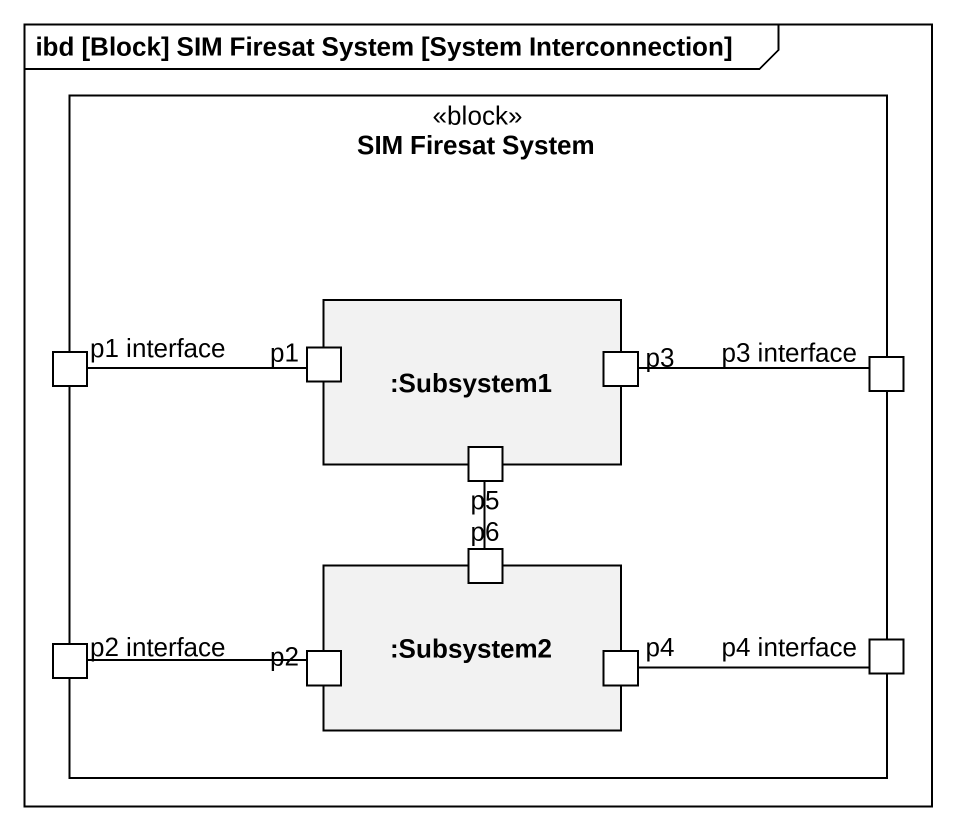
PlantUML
@startuml
mainframe ibd [Block] SIM Firesat System [System Interconnection]
rectangle "SIM Firesat System" as SIM_Firesat_System <<block>> {
  rectangle ":Subsystem1" as Subsystem1 {
    port p1
    port p5
    port p3
  }
  port "p1 interface" as p1_interface
  port "p3 interface" as p3_interface
  port "p2 interface" as p2_interface
  rectangle ":Subsystem2" as Subsystem2 {
    port p6
    port p2
    port p4
  }
  port "p4 interface" as p4_interface
}
p1_interface -right- p1
p5 -- p6
p3 -right- p3_interface
p2_interface -right- p2
p4 -right- p4_interface
@enduml
